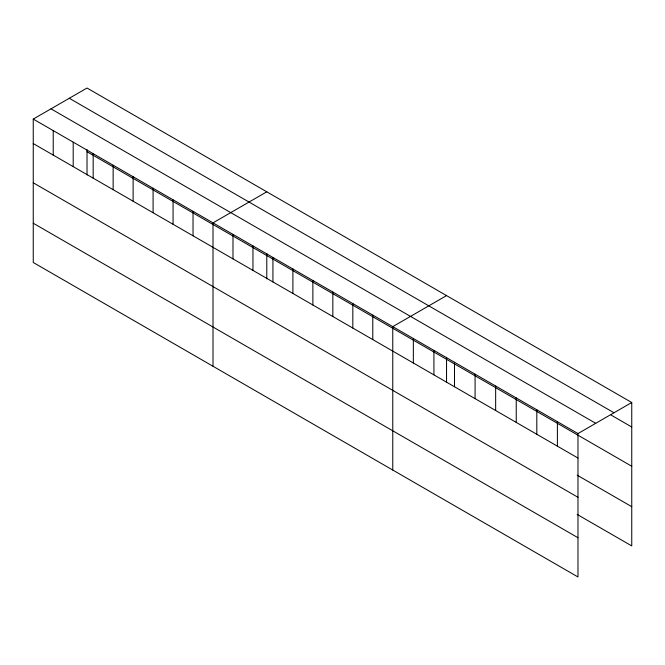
<?xml version="1.0" encoding="UTF-8"?>
<svg xmlns="http://www.w3.org/2000/svg" width="665" height="665" viewBox="0 0 665 665"><rect width="100%" height="100%" fill="white"/><g stroke="black" fill="none" stroke-linecap="round" stroke-linejoin="round"><path stroke-width="1" d="M33.25 119.077L577.976 433.563L577.976 576.971L33.25 262.484L33.25 119.077L87.024 88.029L631.75 402.516L631.75 545.923L577.17 514.419M266.79 191.811L213.008 222.858L213.008 366.265M446.548 295.593L392.766 326.64L392.766 470.047M577.976 433.563L631.75 402.516M69.285 98.27L614.003 412.766M611.168 415.126L631.75 427.005M50.997 108.827L595.715 423.322M87.024 151.753L631.75 466.248M33.25 143.557L577.976 458.052M577.17 475.167L631.75 506.68M33.25 182.8L577.976 497.295M33.25 223.232L577.976 537.727M557.395 421.685L557.395 446.173M536.813 409.806L536.813 434.287M516.24 397.928L516.24 422.408M495.658 386.041L495.658 410.529M475.084 374.162L475.084 398.651M454.503 362.284L454.503 386.764M446.548 357.255L446.548 382.566M433.921 350.405L433.921 374.885M413.347 338.518L413.347 363.007M372.791 315.11L372.791 339.591M352.824 303.581L352.824 328.061M332.849 292.043L332.849 316.532M312.874 280.514L312.874 305.002M292.899 268.984L292.899 293.465M272.924 257.455L272.924 281.935M266.79 253.473L266.79 278.785M252.958 245.917L252.958 270.406M232.983 234.388L232.983 258.876M193.033 211.329L193.033 235.809M173.066 199.791L173.066 224.28M153.091 188.262L153.091 212.75M133.116 176.732L133.116 201.212M113.141 165.203L113.141 189.683M93.166 153.665L93.166 178.154M87.024 149.692L87.024 175.003M73.2 142.135L73.2 166.624M53.225 130.606L53.225 155.086"/></g></svg>
